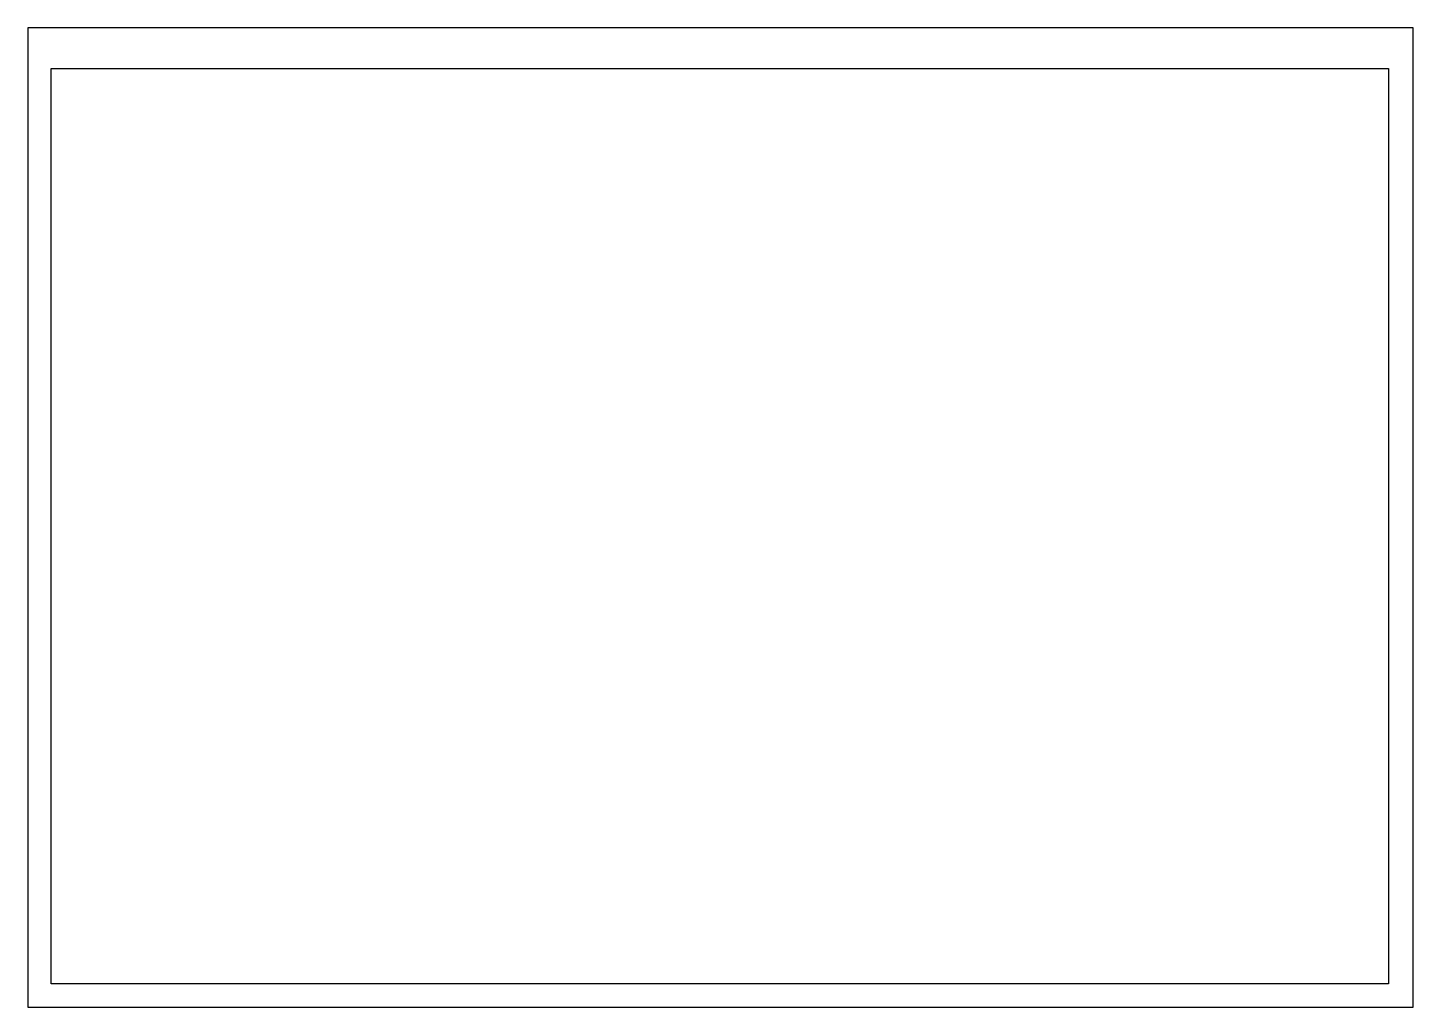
# Paper-space layout '01' of a CAD drawing. Extents: x 0 to 297, y 0 to 210.
import ezdxf

# ---------------------------------------------------------------- set-up
doc = ezdxf.new("R2010")
doc.units = 0

psp = doc.layouts.new('01')

# ---------------------------------------------------------------- linework, layer by layer
for points in [[(0, 0), (297, 0), (297, 210), (0, 210)], [(291.7, 5), (5, 5), (5, 201.27), (291.7, 201.27)]]:
    psp.add_lwpolyline(points, close=True)

# ---------------------------------------------------------------- viewports
at = {"layer": 'Defpoints'}
psp.add_viewport(center=(148.35, 103.14), size=(286.7, 196.2739), view_center_point=(742.43, 18426.18), view_height=1068.1539, dxfattribs=at)

doc.saveas('drawing.dxf')
